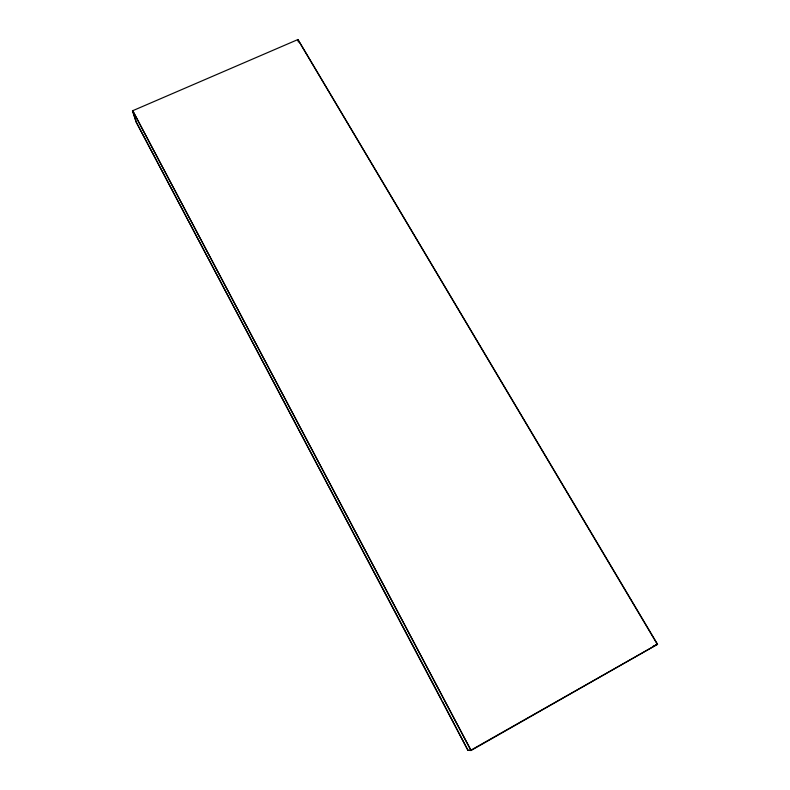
<?xml version="1.0" encoding="UTF-8"?>
<svg xmlns="http://www.w3.org/2000/svg" width="790" height="790" viewBox="0 0 790 790"><rect width="100%" height="100%" fill="white"/><g stroke="black" fill="none" stroke-linecap="round" stroke-linejoin="round"><path stroke-width="1.19" d="M657.537 644.265L471.047 750.49L467.976 750.362L136.216 122.114L132.463 110.827L297.949 39.54L657.537 644.265L470.613 750.352L467.976 750.362L442.301 701.145M132.651 110.57L471.047 750.49L132.592 110.511L136.216 122.114L441.146 698.962M653.202 646.131L657.369 644.373L297.84 39.5L298.344 42.038"/></g></svg>
